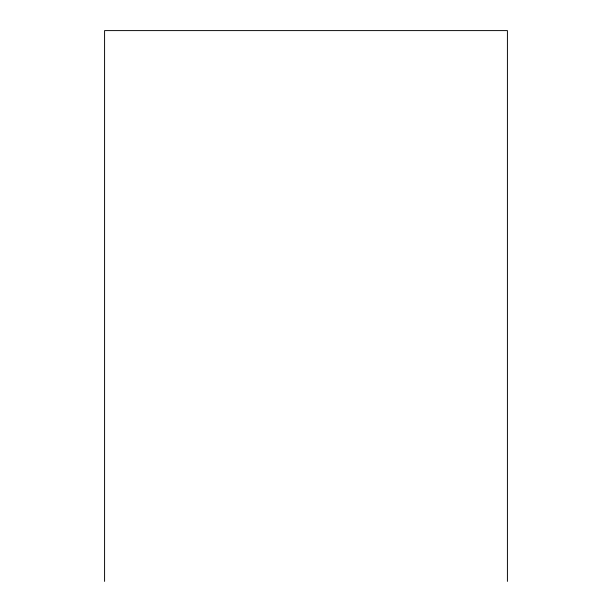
<?xml version="1.0" encoding="UTF-8"?>
<svg xmlns="http://www.w3.org/2000/svg" width="612" height="612" viewBox="0 0 612 612"><rect width="100%" height="100%" fill="white"/><g stroke="black" fill="none" stroke-linecap="round" stroke-linejoin="round"><path stroke-width="0.92" d="M507.417 581.4L507.417 30.6L104.583 30.6L104.583 581.4"/></g></svg>
